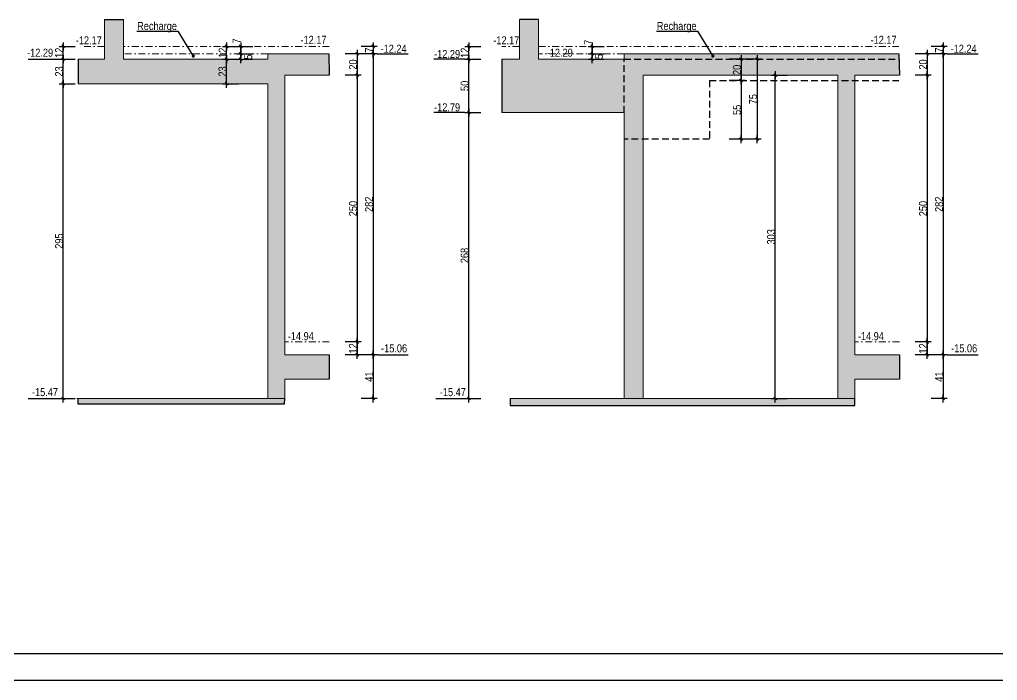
# Model space of a CAD drawing. Header units: millimetres. Extents: x -22 to 27383, y -3644 to 590.
# Drawn here: x 24017 to 25848, y -3610 to -2372 of the extents above; entities that cross this region are included whole.
import ezdxf

# ---------------------------------------------------------------- set-up
doc = ezdxf.new("R2010")
doc.units = ezdxf.units.MM
doc.linetypes.add('CACHEX2', pattern=[19.05, 12.7, -6.35])
doc.linetypes.add('TIRETPTX2', pattern=[50.8, 25.4, -12.7, 0, -12.7])
for name, color, linetype in [('01-Cad 1', 2, 'Continuous'), ('01_cote_gen', 4, 'Continuous'), ('01_murs_sup', 2, 'CACHEX2'), ('01_poch_BN', 9, 'Continuous'), ('01_texte', 230, 'Continuous'), ('AA_COTES', 2, 'Continuous')]:
    doc.layers.add(name, color=color, linetype=linetype)
doc.layers.add('01_murs_coup', color=5, linetype='Continuous', lineweight=60)
doc.layers.add('01_tram_axes', color=2, linetype='TIRETPTX2', lineweight=9)
doc.styles.add('Arial Narrow', font='ARIALN.TTF')
doc.styles.add('STYLE2', font='ARIALN.TTF')
doc.dimstyles.new('JB25', dxfattribs={"dimscale": 0.1, "dimtxt": 150, "dimasz": 15, "dimexe": 0.1, "dimexo": 0.1, "dimgap": 0.09, "dimtad": 1, "dimdec": 1, "dimlfac": 0.5, "dimdsep": 46, "dimtxsty": 'STYLE2', "dimblk1": 'BOND_G', "dimblk2": 'BOND_D', "dimsah": 1, "dimcen": 1.5, "dimdle": 0.01, "dimse1": 1, "dimse2": 1, "dimclrd": 4, "dimclre": 2, "dimclrt": 6, "dimazin": 2, "dimtfac": 2.333333, "dimtdec": 1, "dimtix": 1, "dimtmove": 2, "dimatfit": 3, "dimldrblk": 'BOND_G', "dimfxl": 1, "dimtolj": 1, "dimtzin": 0, "dimarcsym": 0})

# ---------------------------------------------------------------- blocks, each defined once
blk = doc.blocks.new('BOND_G')
at = {"layer": 'AA_COTES', "color": 0}
for p, q in [((0, -5), (0, 15)), ((5, 0), (-5, 0)), ((1.8, 1.8), (-1.8, -1.8))]:
    blk.add_line(p, q, dxfattribs=at)
blk = doc.blocks.new('BOND_D')
at = {"layer": 'AA_COTES', "color": 0}
for p, q in [((5, 0), (-5, 0)), ((-1.8, -1.8), (1.8, 1.8)), ((0, 5), (0, -15))]:
    blk.add_line(p, q, dxfattribs=at)
blk = doc.blocks.new('*D2623')
at = {"layer": '01_cote_gen', "color": 4, "lineweight": -2, "transparency": 16777216}
blk.add_line((24648.9, -2437.6), (24648.9, -2474.6), dxfattribs=at)
at = {"layer": 'Defpoints', "color": 0, "transparency": 16777216}
for p in [(24625.5, -2436.1), (24612.2, -2476.1), (24648.9, -2476.1)]:
    blk.add_point(p, dxfattribs=at)
at = {"layer": '01_cote_gen', "color": 4, "lineweight": -2, "transparency": 16777216, "xscale": 1.5, "yscale": 1.5, "zscale": 1.5}
for name, p, rotation in [('BOND_G', (24648.9, -2436.1), 90), ('BOND_D', (24648.9, -2476.1), 270)]:
    blk.add_blockref(name, p, dxfattribs=dict(at, rotation=rotation))
at = {"layer": '01_cote_gen', "color": 6, "transparency": 16777216, "insert": (24641.2, -2456.1), "char_height": 15, "attachment_point": 5, "rotation": 90, "style": 'STYLE2'}
blk.add_mtext('\\A1;20', dxfattribs=at)
blk = doc.blocks.new('*D2624')
at = {"layer": '01_cote_gen', "color": 4, "lineweight": -2, "transparency": 16777216}
blk.add_line((24678.9, -2437.6), (24678.9, -2998.6), dxfattribs=at)
at = {"layer": 'Defpoints', "color": 0, "transparency": 16777216}
for p in [(24664.1, -2436.1), (24664.1, -3000.1), (24678.9, -3000.1)]:
    blk.add_point(p, dxfattribs=at)
at = {"layer": '01_cote_gen', "color": 4, "lineweight": -2, "transparency": 16777216, "xscale": 1.5, "yscale": 1.5, "zscale": 1.5}
for name, p, rotation in [('BOND_G', (24678.9, -2436.1), 90), ('BOND_D', (24678.9, -3000.1), 270)]:
    blk.add_blockref(name, p, dxfattribs=dict(at, rotation=rotation))
at = {"layer": '01_cote_gen', "color": 6, "transparency": 16777216, "insert": (24671.2, -2718.1), "char_height": 15, "attachment_point": 5, "rotation": 90, "style": 'STYLE2'}
blk.add_mtext('\\A1;282', dxfattribs=at)
blk = doc.blocks.new('*D2625')
at = {"layer": '01_cote_gen', "color": 4, "lineweight": -2, "transparency": 16777216}
blk.add_line((24648.9, -2477.6), (24648.9, -2974.6), dxfattribs=at)
at = {"layer": 'Defpoints', "color": 0, "transparency": 16777216}
for p in [(24641.4, -2476.1), (24625.7, -2976.1), (24648.9, -2976.1)]:
    blk.add_point(p, dxfattribs=at)
at = {"layer": '01_cote_gen', "color": 4, "lineweight": -2, "transparency": 16777216, "xscale": 1.5, "yscale": 1.5, "zscale": 1.5}
for name, p, rotation in [('BOND_G', (24648.9, -2476.1), 90), ('BOND_D', (24648.9, -2976.1), 270)]:
    blk.add_blockref(name, p, dxfattribs=dict(at, rotation=rotation))
at = {"layer": '01_cote_gen', "color": 6, "transparency": 16777216, "insert": (24641.2, -2726.1), "char_height": 15, "attachment_point": 5, "rotation": 90, "style": 'STYLE2'}
blk.add_mtext('\\A1;250', dxfattribs=at)
blk = doc.blocks.new('*D2626')
at = {"layer": '01_cote_gen', "color": 4, "lineweight": -2, "transparency": 16777216}
blk.add_line((24648.9, -2977.6), (24648.9, -2998.6), dxfattribs=at)
at = {"layer": 'Defpoints', "color": 0, "transparency": 16777216}
for p in [(24641.4, -2976.1), (24641.4, -3000.1), (24648.9, -3000.1)]:
    blk.add_point(p, dxfattribs=at)
at = {"layer": '01_cote_gen', "color": 4, "lineweight": -2, "transparency": 16777216, "xscale": 1.5, "yscale": 1.5, "zscale": 1.5}
for name, p, rotation in [('BOND_G', (24648.9, -2976.1), 90), ('BOND_D', (24648.9, -3000.1), 270)]:
    blk.add_blockref(name, p, dxfattribs=dict(at, rotation=rotation))
at = {"layer": '01_cote_gen', "color": 6, "transparency": 16777216, "insert": (24641.3, -2988.1), "char_height": 15, "attachment_point": 5, "rotation": 90, "style": 'STYLE2'}
blk.add_mtext('\\A1;12', dxfattribs=at)
blk = doc.blocks.new('*D2627')
at = {"layer": '01_cote_gen', "color": 4, "lineweight": -2, "transparency": 16777216}
blk.add_line((24098.2, -3080.6), (24098.2, -2493.6), dxfattribs=at)
at = {"layer": 'Defpoints', "color": 0, "transparency": 16777216}
for p in [(24098.2, -2492.1), (24126.6, -2492.1), (24123.9, -3082.1)]:
    blk.add_point(p, dxfattribs=at)
at = {"layer": '01_cote_gen', "color": 4, "lineweight": -2, "transparency": 16777216, "xscale": 1.5, "yscale": 1.5, "zscale": 1.5}
for name, p, rotation in [('BOND_D', (24098.2, -2492.1), 90), ('BOND_G', (24098.2, -3082.1), 270)]:
    blk.add_blockref(name, p, dxfattribs=dict(at, rotation=rotation))
at = {"layer": '01_cote_gen', "color": 6, "transparency": 16777216, "insert": (24090.6, -2787.1), "char_height": 15, "attachment_point": 5, "rotation": 90, "style": 'STYLE2'}
blk.add_mtext('\\A1;295', dxfattribs=at)
blk = doc.blocks.new('*D2628')
at = {"layer": '01_cote_gen', "color": 4, "lineweight": -2, "transparency": 16777216}
blk.add_line((24098.2, -2490.6), (24098.2, -2447.6), dxfattribs=at)
at = {"layer": 'Defpoints', "color": 0, "transparency": 16777216}
for p in [(24098.2, -2446.1), (24175.3, -2446.1), (24175.3, -2492.1)]:
    blk.add_point(p, dxfattribs=at)
at = {"layer": '01_cote_gen', "color": 4, "lineweight": -2, "transparency": 16777216, "xscale": 1.5, "yscale": 1.5, "zscale": 1.5}
for name, p, rotation in [('BOND_D', (24098.2, -2446.1), 90), ('BOND_G', (24098.2, -2492.1), 270)]:
    blk.add_blockref(name, p, dxfattribs=dict(at, rotation=rotation))
at = {"layer": '01_cote_gen', "color": 6, "transparency": 16777216, "insert": (24090.6, -2469.1), "char_height": 15, "attachment_point": 5, "rotation": 90, "style": 'STYLE2'}
blk.add_mtext('\\A1;23', dxfattribs=at)
blk = doc.blocks.new('*D2629')
at = {"layer": '01_cote_gen', "color": 4, "lineweight": -2, "transparency": 16777216}
blk.add_line((24098.2, -2444.6), (24098.2, -2423.6), dxfattribs=at)
at = {"layer": 'Defpoints', "color": 0, "transparency": 16777216}
for p in [(24098.2, -2422.1), (24151.1, -2422.1), (24151.1, -2446.1)]:
    blk.add_point(p, dxfattribs=at)
at = {"layer": '01_cote_gen', "color": 4, "lineweight": -2, "transparency": 16777216, "xscale": 1.5, "yscale": 1.5, "zscale": 1.5}
for name, p, rotation in [('BOND_D', (24098.2, -2422.1), 90), ('BOND_G', (24098.2, -2446.1), 270)]:
    blk.add_blockref(name, p, dxfattribs=dict(at, rotation=rotation))
at = {"layer": '01_cote_gen', "color": 6, "transparency": 16777216, "insert": (24090.7, -2434.1), "char_height": 15, "attachment_point": 5, "rotation": 90, "style": 'STYLE2'}
blk.add_mtext('\\A1;12', dxfattribs=at)
blk = doc.blocks.new('*D2630')
at = {"layer": '01_cote_gen', "color": 4, "lineweight": -2, "transparency": 16777216}
blk.add_line((24678.9, -2423.6), (24678.9, -2434.6), dxfattribs=at)
at = {"layer": 'Defpoints', "color": 0, "transparency": 16777216}
for p in [(24569.7, -2422.1), (24569.7, -2436.1), (24678.9, -2436.1)]:
    blk.add_point(p, dxfattribs=at)
at = {"layer": '01_cote_gen', "color": 4, "lineweight": -2, "transparency": 16777216, "xscale": 1.5, "yscale": 1.5, "zscale": 1.5}
for name, p, rotation in [('BOND_G', (24678.9, -2422.1), 90), ('BOND_D', (24678.9, -2436.1), 270)]:
    blk.add_blockref(name, p, dxfattribs=dict(at, rotation=rotation))
at = {"layer": '01_cote_gen', "color": 6, "transparency": 16777216, "insert": (24671.4, -2429.1), "char_height": 15, "attachment_point": 5, "rotation": 90, "style": 'STYLE2'}
blk.add_mtext('\\A1;7', dxfattribs=at)
blk = doc.blocks.new('*D2631')
at = {"layer": '01_cote_gen', "color": 4, "lineweight": -2, "transparency": 16777216}
blk.add_line((24678.9, -3001.6), (24678.9, -3080.6), dxfattribs=at)
at = {"layer": 'Defpoints', "color": 0, "transparency": 16777216}
for p in [(24555.2, -3000.1), (24513.5, -3082.1), (24678.9, -3082.1)]:
    blk.add_point(p, dxfattribs=at)
at = {"layer": '01_cote_gen', "color": 4, "lineweight": -2, "transparency": 16777216, "xscale": 1.5, "yscale": 1.5, "zscale": 1.5}
for name, p, rotation in [('BOND_G', (24678.9, -3000.1), 90), ('BOND_D', (24678.9, -3082.1), 270)]:
    blk.add_blockref(name, p, dxfattribs=dict(at, rotation=rotation))
at = {"layer": '01_cote_gen', "color": 6, "transparency": 16777216, "insert": (24671.3, -3041.1), "char_height": 15, "attachment_point": 5, "rotation": 90, "style": 'STYLE2'}
blk.add_mtext('\\A1;41', dxfattribs=at)
blk = doc.blocks.new('*D2632')
at = {"layer": '01_cote_gen', "color": 4, "lineweight": -2, "transparency": 16777216}
blk.add_line((24404.5, -2490.6), (24404.5, -2447.6), dxfattribs=at)
at = {"layer": 'Defpoints', "color": 0, "transparency": 16777216}
for p in [(24404.5, -2446.1), (24430.9, -2446.1), (24457.2, -2492.1)]:
    blk.add_point(p, dxfattribs=at)
at = {"layer": '01_cote_gen', "color": 4, "lineweight": -2, "transparency": 16777216, "xscale": 1.5, "yscale": 1.5, "zscale": 1.5}
for name, p, rotation in [('BOND_D', (24404.5, -2446.1), 90), ('BOND_G', (24404.5, -2492.1), 270)]:
    blk.add_blockref(name, p, dxfattribs=dict(at, rotation=rotation))
at = {"layer": '01_cote_gen', "color": 6, "transparency": 16777216, "insert": (24396.8, -2469.1), "char_height": 15, "attachment_point": 5, "rotation": 90, "style": 'STYLE2'}
blk.add_mtext('\\A1;23', dxfattribs=at)
blk = doc.blocks.new('*D2633')
at = {"layer": '01_cote_gen', "color": 4, "lineweight": -2, "transparency": 16777216}
blk.add_line((24404.5, -2444.6), (24404.5, -2423.6), dxfattribs=at)
at = {"layer": 'Defpoints', "color": 0, "transparency": 16777216}
for p in [(24404.5, -2422.1), (24439, -2422.1), (24439, -2446.1)]:
    blk.add_point(p, dxfattribs=at)
at = {"layer": '01_cote_gen', "color": 4, "lineweight": -2, "transparency": 16777216, "xscale": 1.5, "yscale": 1.5, "zscale": 1.5}
for name, p, rotation in [('BOND_D', (24404.5, -2422.1), 90), ('BOND_G', (24404.5, -2446.1), 270)]:
    blk.add_blockref(name, p, dxfattribs=dict(at, rotation=rotation))
at = {"layer": '01_cote_gen', "color": 6, "transparency": 16777216, "insert": (24397, -2434.1), "char_height": 15, "attachment_point": 5, "rotation": 90, "style": 'STYLE2'}
blk.add_mtext('\\A1;12', dxfattribs=at)
blk = doc.blocks.new('*D2634')
at = {"layer": '01_cote_gen', "color": 4, "lineweight": -2, "transparency": 16777216}
blk.add_line((24430.9, -2444.6), (24430.9, -2437.6), dxfattribs=at)
at = {"layer": 'Defpoints', "color": 0, "transparency": 16777216}
for p in [(24430.9, -2436.1), (24447.1, -2436.1), (24447.1, -2446.1)]:
    blk.add_point(p, dxfattribs=at)
at = {"layer": '01_cote_gen', "color": 4, "lineweight": -2, "transparency": 16777216, "xscale": 1.5, "yscale": 1.5, "zscale": 1.5}
for name, p, rotation in [('BOND_D', (24430.9, -2436.1), 90), ('BOND_G', (24430.9, -2446.1), 270)]:
    blk.add_blockref(name, p, dxfattribs=dict(at, rotation=rotation))
at = {"layer": '01_cote_gen', "color": 6, "transparency": 16777216, "insert": (24445, -2441.8), "char_height": 15, "attachment_point": 5, "rotation": 90, "style": 'STYLE2'}
blk.add_mtext('\\A1;5', dxfattribs=at)
blk = doc.blocks.new('*D2635')
at = {"layer": '01_cote_gen', "color": 4, "lineweight": -2, "transparency": 16777216}
blk.add_line((24430.9, -2434.6), (24430.9, -2423.6), dxfattribs=at)
at = {"layer": 'Defpoints', "color": 0, "transparency": 16777216}
for p in [(24430.9, -2422.1), (24464.3, -2422.1), (24464.3, -2436.1)]:
    blk.add_point(p, dxfattribs=at)
at = {"layer": '01_cote_gen', "color": 4, "lineweight": -2, "transparency": 16777216, "xscale": 1.5, "yscale": 1.5, "zscale": 1.5}
for name, p, rotation in [('BOND_D', (24430.9, -2422.1), 90), ('BOND_G', (24430.9, -2436.1), 270)]:
    blk.add_blockref(name, p, dxfattribs=dict(at, rotation=rotation))
at = {"layer": '01_cote_gen', "color": 6, "transparency": 16777216, "insert": (24423.2, -2412.1), "char_height": 15, "attachment_point": 5, "rotation": 90, "style": 'STYLE2'}
blk.add_mtext('\\A1;7', dxfattribs=at)
blk = doc.blocks.new('*D2636')
at = {"layer": '01_cote_gen', "color": 4, "lineweight": -2, "transparency": 16777216}
blk.add_line((25716.8, -2437.6), (25716.8, -2474.6), dxfattribs=at)
at = {"layer": 'Defpoints', "color": 0, "transparency": 16777216}
for p in [(25693.4, -2436.1), (25680.1, -2476.1), (25716.8, -2476.1)]:
    blk.add_point(p, dxfattribs=at)
at = {"layer": '01_cote_gen', "color": 4, "lineweight": -2, "transparency": 16777216, "xscale": 1.5, "yscale": 1.5, "zscale": 1.5}
for name, p, rotation in [('BOND_G', (25716.8, -2436.1), 90), ('BOND_D', (25716.8, -2476.1), 270)]:
    blk.add_blockref(name, p, dxfattribs=dict(at, rotation=rotation))
at = {"layer": '01_cote_gen', "color": 6, "transparency": 16777216, "insert": (25709.1, -2456.1), "char_height": 15, "attachment_point": 5, "rotation": 90, "style": 'STYLE2'}
blk.add_mtext('\\A1;20', dxfattribs=at)
blk = doc.blocks.new('*D2637')
at = {"layer": '01_cote_gen', "color": 4, "lineweight": -2, "transparency": 16777216}
blk.add_line((25746.8, -2437.6), (25746.8, -2998.6), dxfattribs=at)
at = {"layer": 'Defpoints', "color": 0, "transparency": 16777216}
for p in [(25732, -2436.1), (25732, -3000.1), (25746.8, -3000.1)]:
    blk.add_point(p, dxfattribs=at)
at = {"layer": '01_cote_gen', "color": 4, "lineweight": -2, "transparency": 16777216, "xscale": 1.5, "yscale": 1.5, "zscale": 1.5}
for name, p, rotation in [('BOND_G', (25746.8, -2436.1), 90), ('BOND_D', (25746.8, -3000.1), 270)]:
    blk.add_blockref(name, p, dxfattribs=dict(at, rotation=rotation))
at = {"layer": '01_cote_gen', "color": 6, "transparency": 16777216, "insert": (25739.1, -2718.1), "char_height": 15, "attachment_point": 5, "rotation": 90, "style": 'STYLE2'}
blk.add_mtext('\\A1;282', dxfattribs=at)
blk = doc.blocks.new('*D2638')
at = {"layer": '01_cote_gen', "color": 4, "lineweight": -2, "transparency": 16777216}
blk.add_line((25716.8, -2477.6), (25716.8, -2974.6), dxfattribs=at)
at = {"layer": 'Defpoints', "color": 0, "transparency": 16777216}
for p in [(25709.3, -2476.1), (25693.5, -2976.1), (25716.8, -2976.1)]:
    blk.add_point(p, dxfattribs=at)
at = {"layer": '01_cote_gen', "color": 4, "lineweight": -2, "transparency": 16777216, "xscale": 1.5, "yscale": 1.5, "zscale": 1.5}
for name, p, rotation in [('BOND_G', (25716.8, -2476.1), 90), ('BOND_D', (25716.8, -2976.1), 270)]:
    blk.add_blockref(name, p, dxfattribs=dict(at, rotation=rotation))
at = {"layer": '01_cote_gen', "color": 6, "transparency": 16777216, "insert": (25709.1, -2726.1), "char_height": 15, "attachment_point": 5, "rotation": 90, "style": 'STYLE2'}
blk.add_mtext('\\A1;250', dxfattribs=at)
blk = doc.blocks.new('*D2639')
at = {"layer": '01_cote_gen', "color": 4, "lineweight": -2, "transparency": 16777216}
blk.add_line((25716.8, -2977.6), (25716.8, -2998.6), dxfattribs=at)
at = {"layer": 'Defpoints', "color": 0, "transparency": 16777216}
for p in [(25709.3, -2976.1), (25709.3, -3000.1), (25716.8, -3000.1)]:
    blk.add_point(p, dxfattribs=at)
at = {"layer": '01_cote_gen', "color": 4, "lineweight": -2, "transparency": 16777216, "xscale": 1.5, "yscale": 1.5, "zscale": 1.5}
for name, p, rotation in [('BOND_G', (25716.8, -2976.1), 90), ('BOND_D', (25716.8, -3000.1), 270)]:
    blk.add_blockref(name, p, dxfattribs=dict(at, rotation=rotation))
at = {"layer": '01_cote_gen', "color": 6, "transparency": 16777216, "insert": (25709.2, -2988.1), "char_height": 15, "attachment_point": 5, "rotation": 90, "style": 'STYLE2'}
blk.add_mtext('\\A1;12', dxfattribs=at)
blk = doc.blocks.new('*D2640')
at = {"layer": '01_cote_gen', "color": 4, "lineweight": -2, "transparency": 16777216}
blk.add_line((25746.8, -3001.6), (25746.8, -3080.6), dxfattribs=at)
at = {"layer": 'Defpoints', "color": 0, "transparency": 16777216}
for p in [(25623.1, -3000.1), (25581.4, -3082.1), (25746.8, -3082.1)]:
    blk.add_point(p, dxfattribs=at)
at = {"layer": '01_cote_gen', "color": 4, "lineweight": -2, "transparency": 16777216, "xscale": 1.5, "yscale": 1.5, "zscale": 1.5}
for name, p, rotation in [('BOND_G', (25746.8, -3000.1), 90), ('BOND_D', (25746.8, -3082.1), 270)]:
    blk.add_blockref(name, p, dxfattribs=dict(at, rotation=rotation))
at = {"layer": '01_cote_gen', "color": 6, "transparency": 16777216, "insert": (25739.2, -3041.1), "char_height": 15, "attachment_point": 5, "rotation": 90, "style": 'STYLE2'}
blk.add_mtext('\\A1;41', dxfattribs=at)
blk = doc.blocks.new('*D2641')
at = {"layer": '01_cote_gen', "color": 4, "lineweight": -2, "transparency": 16777216}
blk.add_line((24858.1, -2544.6), (24858.1, -2447.6), dxfattribs=at)
at = {"layer": 'Defpoints', "color": 0, "transparency": 16777216}
for p in [(24858.1, -2446.1), (24912.5, -2446.1), (24912.5, -2546.1)]:
    blk.add_point(p, dxfattribs=at)
at = {"layer": '01_cote_gen', "color": 4, "lineweight": -2, "transparency": 16777216, "xscale": 1.5, "yscale": 1.5, "zscale": 1.5}
for name, p, rotation in [('BOND_D', (24858.1, -2446.1), 90), ('BOND_G', (24858.1, -2546.1), 270)]:
    blk.add_blockref(name, p, dxfattribs=dict(at, rotation=rotation))
at = {"layer": '01_cote_gen', "color": 6, "transparency": 16777216, "insert": (24850.4, -2496.1), "char_height": 15, "attachment_point": 5, "rotation": 90, "style": 'STYLE2'}
blk.add_mtext('\\A1;50', dxfattribs=at)
blk = doc.blocks.new('*D2642')
at = {"layer": '01_cote_gen', "color": 4, "lineweight": -2, "transparency": 16777216}
blk.add_line((24858.1, -2444.6), (24858.1, -2423.6), dxfattribs=at)
at = {"layer": 'Defpoints', "color": 0, "transparency": 16777216}
for p in [(24858.1, -2422.1), (24905, -2422.1), (24905, -2446.1)]:
    blk.add_point(p, dxfattribs=at)
at = {"layer": '01_cote_gen', "color": 4, "lineweight": -2, "transparency": 16777216, "xscale": 1.5, "yscale": 1.5, "zscale": 1.5}
for name, p, rotation in [('BOND_D', (24858.1, -2422.1), 90), ('BOND_G', (24858.1, -2446.1), 270)]:
    blk.add_blockref(name, p, dxfattribs=dict(at, rotation=rotation))
at = {"layer": '01_cote_gen', "color": 6, "transparency": 16777216, "insert": (24850.5, -2434.1), "char_height": 15, "attachment_point": 5, "rotation": 90, "style": 'STYLE2'}
blk.add_mtext('\\A1;12', dxfattribs=at)
blk = doc.blocks.new('*D2643')
at = {"layer": '01_cote_gen', "color": 4, "lineweight": -2, "transparency": 16777216}
blk.add_line((24858.1, -3080.6), (24858.1, -2547.6), dxfattribs=at)
at = {"layer": 'Defpoints', "color": 0, "transparency": 16777216}
for p in [(24858.1, -2546.1), (24912.5, -2546.1), (24935.7, -3082.1)]:
    blk.add_point(p, dxfattribs=at)
at = {"layer": '01_cote_gen', "color": 4, "lineweight": -2, "transparency": 16777216, "xscale": 1.5, "yscale": 1.5, "zscale": 1.5}
for name, p, rotation in [('BOND_D', (24858.1, -2546.1), 90), ('BOND_G', (24858.1, -3082.1), 270)]:
    blk.add_blockref(name, p, dxfattribs=dict(at, rotation=rotation))
at = {"layer": '01_cote_gen', "color": 6, "transparency": 16777216, "insert": (24850.4, -2814.1), "char_height": 15, "attachment_point": 5, "rotation": 90, "style": 'STYLE2'}
blk.add_mtext('\\A1;268', dxfattribs=at)
blk = doc.blocks.new('*D2644')
at = {"layer": '01_cote_gen', "color": 4, "lineweight": -2, "transparency": 16777216}
blk.add_line((25368.2, -2447.6), (25368.2, -2484.6), dxfattribs=at)
at = {"layer": 'Defpoints', "color": 0, "transparency": 16777216}
for p in [(25472.3, -2446.1), (25368.2, -2486.1), (25368.2, -2486.1)]:
    blk.add_point(p, dxfattribs=at)
at = {"layer": '01_cote_gen', "color": 4, "lineweight": -2, "transparency": 16777216, "xscale": 1.5, "yscale": 1.5, "zscale": 1.5}
for name, p, rotation in [('BOND_G', (25368.2, -2446.1), 90), ('BOND_D', (25368.2, -2486.1), 270)]:
    blk.add_blockref(name, p, dxfattribs=dict(at, rotation=rotation))
at = {"layer": '01_cote_gen', "color": 6, "transparency": 16777216, "insert": (25360.5, -2466.1), "char_height": 15, "attachment_point": 5, "rotation": 90, "style": 'STYLE2'}
blk.add_mtext('\\A1;20', dxfattribs=at)
blk = doc.blocks.new('*D2645')
at = {"layer": '01_cote_gen', "color": 4, "lineweight": -2, "transparency": 16777216}
blk.add_line((25368.2, -2487.6), (25368.2, -2594.6), dxfattribs=at)
at = {"layer": 'Defpoints', "color": 0, "transparency": 16777216}
for p in [(25345.7, -2486.1), (25308.9, -2596.1), (25368.2, -2596.1)]:
    blk.add_point(p, dxfattribs=at)
at = {"layer": '01_cote_gen', "color": 4, "lineweight": -2, "transparency": 16777216, "xscale": 1.5, "yscale": 1.5, "zscale": 1.5}
for name, p, rotation in [('BOND_G', (25368.2, -2486.1), 90), ('BOND_D', (25368.2, -2596.1), 270)]:
    blk.add_blockref(name, p, dxfattribs=dict(at, rotation=rotation))
at = {"layer": '01_cote_gen', "color": 6, "transparency": 16777216, "insert": (25360.5, -2541.1), "char_height": 15, "attachment_point": 5, "rotation": 90, "style": 'STYLE2'}
blk.add_mtext('\\A1;55', dxfattribs=at)
blk = doc.blocks.new('*D2646')
at = {"layer": '01_cote_gen', "color": 4, "lineweight": -2, "transparency": 16777216}
blk.add_line((25398.2, -2447.6), (25398.2, -2594.6), dxfattribs=at)
at = {"layer": 'Defpoints', "color": 0, "transparency": 16777216}
for p in [(25406.3, -2446.1), (25375.7, -2596.1), (25398.2, -2596.1)]:
    blk.add_point(p, dxfattribs=at)
at = {"layer": '01_cote_gen', "color": 4, "lineweight": -2, "transparency": 16777216, "xscale": 1.5, "yscale": 1.5, "zscale": 1.5}
for name, p, rotation in [('BOND_G', (25398.2, -2446.1), 90), ('BOND_D', (25398.2, -2596.1), 270)]:
    blk.add_blockref(name, p, dxfattribs=dict(at, rotation=rotation))
at = {"layer": '01_cote_gen', "color": 6, "transparency": 16777216, "insert": (25390.6, -2521.1), "char_height": 15, "attachment_point": 5, "rotation": 90, "style": 'STYLE2'}
blk.add_mtext('\\A1;75', dxfattribs=at)
blk = doc.blocks.new('*D2647')
at = {"layer": '01_cote_gen', "color": 4, "lineweight": -2, "transparency": 16777216}
blk.add_line((25089.3, -2444.6), (25089.3, -2437.6), dxfattribs=at)
at = {"layer": 'Defpoints', "color": 0, "transparency": 16777216}
for p in [(25089.3, -2436.1), (25105.7, -2436.1), (25105.7, -2446.1)]:
    blk.add_point(p, dxfattribs=at)
at = {"layer": '01_cote_gen', "color": 4, "lineweight": -2, "transparency": 16777216, "xscale": 1.5, "yscale": 1.5, "zscale": 1.5}
for name, p, rotation in [('BOND_D', (25089.3, -2436.1), 90), ('BOND_G', (25089.3, -2446.1), 270)]:
    blk.add_blockref(name, p, dxfattribs=dict(at, rotation=rotation))
at = {"layer": '01_cote_gen', "color": 6, "transparency": 16777216, "insert": (25102, -2441.1), "char_height": 15, "attachment_point": 5, "rotation": 90, "style": 'STYLE2'}
blk.add_mtext('\\A1;5', dxfattribs=at)
blk = doc.blocks.new('*D2648')
at = {"layer": '01_cote_gen', "color": 4, "lineweight": -2, "transparency": 16777216}
blk.add_line((25089.3, -2434.6), (25089.3, -2423.6), dxfattribs=at)
at = {"layer": 'Defpoints', "color": 0, "transparency": 16777216}
for p in [(25089.3, -2422.1), (25133.8, -2422.1), (25133.8, -2436.1)]:
    blk.add_point(p, dxfattribs=at)
at = {"layer": '01_cote_gen', "color": 4, "lineweight": -2, "transparency": 16777216, "xscale": 1.5, "yscale": 1.5, "zscale": 1.5}
for name, p, rotation in [('BOND_D', (25089.3, -2422.1), 90), ('BOND_G', (25089.3, -2436.1), 270)]:
    blk.add_blockref(name, p, dxfattribs=dict(at, rotation=rotation))
at = {"layer": '01_cote_gen', "color": 6, "transparency": 16777216, "insert": (25081.8, -2414.4), "char_height": 15, "attachment_point": 5, "rotation": 90, "style": 'STYLE2'}
blk.add_mtext('\\A1;7', dxfattribs=at)
blk = doc.blocks.new('*D2649')
at = {"layer": '01_cote_gen', "color": 4, "lineweight": -2, "transparency": 16777216}
blk.add_line((25432.2, -3080.6), (25432.2, -2477.6), dxfattribs=at)
at = {"layer": 'Defpoints', "color": 0, "transparency": 16777216}
for p in [(25416.2, -2476.1), (25432.2, -2476.1), (25503.2, -3082.1)]:
    blk.add_point(p, dxfattribs=at)
at = {"layer": '01_cote_gen', "color": 4, "lineweight": -2, "transparency": 16777216, "xscale": 1.5, "yscale": 1.5, "zscale": 1.5}
for name, p, rotation in [('BOND_D', (25432.2, -2476.1), 90), ('BOND_G', (25432.2, -3082.1), 270)]:
    blk.add_blockref(name, p, dxfattribs=dict(at, rotation=rotation))
at = {"layer": '01_cote_gen', "color": 6, "transparency": 16777216, "insert": (25424.5, -2779.1), "char_height": 15, "attachment_point": 5, "rotation": 90, "style": 'STYLE2'}
blk.add_mtext('\\A1;303', dxfattribs=at)
blk = doc.blocks.new('*D2650')
at = {"layer": '01_cote_gen', "color": 4, "lineweight": -2, "transparency": 16777216}
blk.add_line((25746.8, -2423.6), (25746.8, -2434.6), dxfattribs=at)
at = {"layer": 'Defpoints', "color": 0, "transparency": 16777216}
for p in [(25663.7, -2422.1), (25663.7, -2436.1), (25746.8, -2436.1)]:
    blk.add_point(p, dxfattribs=at)
at = {"layer": '01_cote_gen', "color": 4, "lineweight": -2, "transparency": 16777216, "xscale": 1.5, "yscale": 1.5, "zscale": 1.5}
for name, p, rotation in [('BOND_G', (25746.8, -2422.1), 90), ('BOND_D', (25746.8, -2436.1), 270)]:
    blk.add_blockref(name, p, dxfattribs=dict(at, rotation=rotation))
at = {"layer": '01_cote_gen', "color": 6, "transparency": 16777216, "insert": (25739.2, -2429.1), "char_height": 15, "attachment_point": 5, "rotation": 90, "style": 'STYLE2'}
blk.add_mtext('\\A1;7', dxfattribs=at)

msp = doc.modelspace()

# ---------------------------------------------------------------- hatches: boundary and pattern name
at = {"layer": '01_poch_BN'}
h = msp.add_hatch(color=256, dxfattribs=at)
h.dxf.hatch_style = 1
h.paths.add_polyline_path([(24595.76, -2436.07), (24481.52, -2436.07), (24481.52, -2446.07), (24211.52, -2446.07), (24211.52, -2371.83), (24175.52, -2371.83), (24175.52, -2446.07), (24126.59, -2446.07), (24126.59, -2492.07), (24481.52, -2492.07), (24481.52, -3082.07), (24513.52, -3082.07), (24513.52, -3046.07), (24596.79, -3046.07), (24596.79, -3000.07), (24513.52, -3000.07), (24513.52, -2476.07), (24596.79, -2476.07)])
h.paths.add_polyline_path([(24513.52, -3082.07), (24125.79, -3082.07), (24125.79, -3091.79), (24512.87, -3091.79)])
h = msp.add_hatch(color=256, dxfattribs=at)
h.dxf.hatch_style = 1
h.paths.add_polyline_path([(25148.95, -2446.07), (24988.95, -2446.07), (24988.95, -2371.83), (24952.95, -2371.83), (24952.95, -2446.07), (24920, -2446.07), (24920, -2546.07), (25148.95, -2546.07)])
h.paths.add_polyline_path([(25663.65, -2436.07), (25312.85, -2436.07), (25314.59, -2438.9, -0.5866954), (25316.88, -2440.18, -1), (25313.88, -2440.18, -0.2604814), (25314.59, -2438.9), (25312.85, -2436.07), (25148.95, -2436.07), (25148.95, -2446.07), (25663.91, -2446.07)])
h.paths.add_polyline_path([(25663.91, -2446.07), (25148.95, -2446.07), (25148.95, -2546.07), (25148.95, -2596.07), (25184.95, -2596.07), (25184.95, -2476.07), (25549.42, -2476.07), (25549.42, -2486.07), (25581.42, -2486.07), (25581.42, -2476.07), (25664.69, -2476.07)])
h.paths.add_polyline_path([(25581.42, -2486.07), (25549.42, -2486.07), (25549.42, -3082.07), (25581.42, -3082.07), (25581.42, -3046.07), (25664.69, -3046.07), (25664.69, -3000.07), (25581.42, -3000.07)])
h.paths.add_polyline_path([(25184.95, -2596.07), (25148.95, -2596.07), (25148.95, -3082.07), (25184.95, -3082.07)])
h.paths.add_polyline_path([(25581.42, -3082.07), (24935.68, -3082.07), (24935.68, -3095.04), (25581.42, -3095.04)])

# ---------------------------------------------------------------- linework, layer by layer
at = {"layer": '01-Cad 1'}
for p, q in [((26332.59, -3560.46), (21305.74, -3560.46)), ((26332.59, -3610.46), (21255.74, -3610.46))]:
    msp.add_line(p, q, dxfattribs=at)
at = {"layer": '01_murs_coup', "lineweight": 0}
for p, q in [((24175.52, -2446.07), (24175.52, -2371.83)), ((24211.52, -2446.07), (24211.52, -2371.83)), ((24952.95, -2371.83), (24952.95, -2446.07)), ((24988.95, -2371.83), (24988.95, -2446.07)), ((24481.52, -2436.07), (24595.76, -2436.07)), ((24481.52, -2436.07), (24481.52, -2446.07)), ((25148.95, -2436.07), (25663.65, -2436.07)), ((25148.95, -2436.07), (25148.95, -2446.07)), ((24175.52, -2446.07), (24126.59, -2446.07)), ((24481.52, -2446.07), (24211.52, -2446.07)), ((24952.95, -2446.07), (24920, -2446.07)), ((25148.95, -2446.07), (24988.95, -2446.07)), ((24596.79, -2476.07), (24513.52, -2476.07)), ((24513.52, -3000.07), (24513.52, -2476.07)), ((25549.42, -2476.07), (25184.95, -2476.07)), ((25184.95, -2476.07), (25184.95, -3082.07)), ((25549.42, -3082.07), (25549.42, -2476.07)), ((25664.69, -2476.07), (25581.42, -2476.07)), ((25581.42, -3000.07), (25581.42, -2476.07)), ((24481.52, -2492.07), (24126.59, -2492.07)), ((24481.52, -3082.07), (24481.52, -2492.07)), ((25148.95, -2546.07), (24920, -2546.07)), ((25148.95, -2546.07), (25148.95, -3082.07)), ((24596.79, -3000.07), (24513.52, -3000.07)), ((25664.69, -3000.07), (25581.42, -3000.07)), ((24513.52, -3082.07), (24513.52, -3046.07)), ((24596.79, -3046.07), (24513.52, -3046.07)), ((25664.69, -3046.07), (25581.42, -3046.07)), ((25581.42, -3082.07), (25581.42, -3046.07)), ((24513.52, -3082.07), (24123.9, -3082.07)), ((25581.42, -3082.07), (24935.68, -3082.07))]:
    msp.add_line(p, q, dxfattribs=at)
at = {"layer": '01_murs_sup'}
for p, q in [((25148.95, -2446.07), (25663.91, -2446.07)), ((25148.95, -2546.07), (25148.95, -2446.07)), ((25308.95, -2486.07), (25308.95, -2596.07)), ((25308.95, -2486.07), (25663.91, -2486.07)), ((25308.95, -2596.07), (25148.95, -2596.07))]:
    msp.add_line(p, q, dxfattribs=at)
at = {"layer": '01_poch_BN'}
for p, q in [((24175.52, -2371.83), (24211.52, -2371.83)), ((24988.95, -2371.83), (24952.95, -2371.83)), ((24595.76, -2436.07), (24596.79, -2476.07)), ((25663.65, -2436.07), (25664.69, -2476.07)), ((24126.59, -2446.07), (24126.59, -2492.07)), ((24920, -2446.07), (24920, -2546.07)), ((24596.79, -3000.07), (24596.79, -3046.07)), ((25664.69, -3000.07), (25664.69, -3046.07)), ((24125.79, -3082.07), (24125.79, -3091.79)), ((24125.79, -3091.79), (24512.87, -3091.79)), ((24512.87, -3091.79), (24513.52, -3082.07)), ((24935.68, -3082.07), (24935.68, -3095.04)), ((24935.68, -3095.04), (25581.42, -3095.04)), ((25581.42, -3095.04), (25581.42, -3082.07))]:
    msp.add_line(p, q, dxfattribs=at)
at = {"layer": '01_texte'}
for p, q in [((24236.1, -2393.73), (24313.35, -2393.69)), ((24313.35, -2393.69), (24341.95, -2440.18)), ((25209.53, -2393.73), (25286.78, -2393.69)), ((25286.78, -2393.69), (25315.38, -2440.18)), ((24686.36, -2436.07), (24744.69, -2436.07)), ((25754.26, -2436.07), (25812.58, -2436.07)), ((24032.41, -2446.07), (24090.74, -2446.07)), ((24850.56, -2446.07), (24792.83, -2446.07)), ((24850.56, -2546.07), (24792.83, -2546.07)), ((24686.36, -3000.07), (24744.69, -3000.07)), ((25754.26, -3000.07), (25812.58, -3000.07)), ((24032.41, -3082.07), (24090.74, -3082.07)), ((24796.43, -3082.07), (24854.75, -3082.07))]:
    msp.add_line(p, q, dxfattribs=at)
at = {"layer": '01_texte', "const_width": 3}
for points in [[(24340.45, -2440.18, 1), (24343.45, -2440.18, 1)], [(25313.88, -2440.18, 1), (25316.88, -2440.18, 1)]]:
    msp.add_lwpolyline(points, format="xyb", close=True, dxfattribs=at)
at = {"layer": '01_tram_axes', "ltscale": 0.5}
for p, q in [((24175.52, -2422.07), (24127.18, -2422.07)), ((24596.79, -2422.07), (24211.52, -2422.07)), ((24481.52, -2436.07), (24211.52, -2436.07)), ((24952.95, -2422.07), (24920, -2422.07)), ((24988.95, -2422.07), (25663.65, -2422.07)), ((25148.95, -2436.07), (24988.95, -2436.07)), ((24596.79, -2976.07), (24513.52, -2976.07)), ((25664.69, -2976.07), (25581.42, -2976.07))]:
    msp.add_line(p, q, dxfattribs=at)

# ---------------------------------------------------------------- texts
at = {"layer": '01_texte', "style": 'Arial Narrow'}
for s, p in [('Recharge', (24236.92, -2391.41)), ('Recharge', (25210.34, -2391.41)), ('-12.17', (24121.94, -2418.23)), ('-12.17', (24542.81, -2417.34)), ('-12.17', (24903.98, -2418.23)), ('-12.17', (25610.7, -2417.34)), ('-12.29', (24030.74, -2441.52)), ('-12.24', (24692.84, -2434.03)), ('-12.29', (24793.15, -2443.84)), ('-12.29', (25004.16, -2441.52)), ('-12.24', (25760.74, -2434.03)), ('-12.79', (24793.15, -2543.84)), ('-14.94', (24519.04, -2972.68)), ('-14.94', (25586.93, -2972.68)), ('-15.06', (24693.8, -2995.52)), ('-15.06', (25761.7, -2995.52)), ('-15.47', (24039.86, -3077.52)), ('-15.47', (24803.87, -3077.52))]:
    msp.add_text(s, height=15, dxfattribs=at).set_placement(p)

# ---------------------------------------------------------------- dimensions: what is measured, and where the dimension line sits
at = {"layer": '01_cote_gen'}
for base, p1, p2, picture, middle in [((24098.24, -2422.07), (24151.05, -2446.07), (24151.05, -2422.07), '*D2629', (24090.7, -2434.07)), ((24404.51, -2422.07), (24438.97, -2446.07), (24438.97, -2422.07), '*D2633', (24396.97, -2434.07)), ((24678.86, -2436.07), (24569.69, -2422.07), (24569.69, -2436.07), '*D2630', (24671.35, -2429.07)), ((24858.06, -2422.07), (24904.98, -2446.07), (24904.98, -2422.07), '*D2642', (24850.52, -2434.07)), ((25746.76, -2436.07), (25663.65, -2422.07), (25663.65, -2436.07), '*D2650', (25739.25, -2429.07)), ((24648.87, -2476.07), (24625.47, -2436.07), (24612.16, -2476.07), '*D2623', (24641.2, -2456.07)), ((24678.86, -3000.07), (24664.15, -2436.07), (24664.15, -3000.07), '*D2624', (24671.19, -2718.07)), ((25716.77, -2476.07), (25693.36, -2436.07), (25680.05, -2476.07), '*D2636', (25709.1, -2456.07)), ((25746.76, -3000.07), (25732.04, -2436.07), (25732.04, -3000.07), '*D2637', (25739.09, -2718.07)), ((24098.24, -2446.07), (24175.29, -2492.07), (24175.29, -2446.07), '*D2628', (24090.57, -2469.07)), ((24404.51, -2446.07), (24457.2, -2492.07), (24430.86, -2446.07), '*D2632', (24396.84, -2469.07)), ((24858.06, -2446.07), (24912.46, -2546.07), (24912.46, -2446.07), '*D2641', (24850.39, -2496.07)), ((25368.19, -2486.07), (25472.29, -2446.07), (25368.19, -2486.07), '*D2644', (25360.52, -2466.07)), ((25398.21, -2596.07), (25406.3, -2446.07), (25375.69, -2596.07), '*D2646', (25390.57, -2521.07)), ((24648.87, -2976.07), (24641.37, -2476.07), (24625.65, -2976.07), '*D2625', (24641.2, -2726.07)), ((25432.22, -2476.07), (25503.17, -3082.07), (25416.2, -2476.07), '*D2649', (25424.55, -2779.07)), ((25716.77, -2976.07), (25709.27, -2476.07), (25693.55, -2976.07), '*D2638', (25709.1, -2726.07)), ((24098.24, -2492.07), (24123.9, -3082.07), (24126.59, -2492.07), '*D2627', (24090.57, -2787.07)), ((25368.19, -2596.07), (25345.69, -2486.07), (25308.95, -2596.07), '*D2645', (25360.55, -2541.07)), ((24858.06, -2546.07), (24935.68, -3082.07), (24912.46, -2546.07), '*D2643', (24850.39, -2814.07)), ((24648.87, -3000.07), (24641.37, -2976.07), (24641.37, -3000.07), '*D2626', (24641.33, -2988.07)), ((25716.77, -3000.07), (25709.27, -2976.07), (25709.27, -3000.07), '*D2639', (25709.23, -2988.07)), ((24678.86, -3082.07), (24555.16, -3000.07), (24513.52, -3082.07), '*D2631', (24671.32, -3041.07)), ((25746.76, -3082.07), (25623.05, -3000.07), (25581.42, -3082.07), '*D2640', (25739.22, -3041.07))]:
    dim = msp.add_linear_dim(base=base, p1=p1, p2=p2, angle=90, dimstyle='JB25', dxfattribs=at)
    dim.commit()
    dim.dimension.update_dxf_attribs({"geometry": picture, "text_midpoint": middle})
for base, p1, p2, picture, middle in [((24430.86, -2422.07), (24464.3, -2436.07), (24464.3, -2422.07), '*D2635', (24423.18, -2412.14)), ((25089.28, -2422.07), (25133.82, -2436.07), (25133.82, -2422.07), '*D2648', (25081.77, -2414.37)), ((24430.86, -2436.07), (24447.07, -2446.07), (24447.07, -2436.07), '*D2634', (24444.96, -2441.76)), ((25089.28, -2436.07), (25105.74, -2446.07), (25105.74, -2436.07), '*D2647', (25102.03, -2441.07))]:
    dim = msp.add_linear_dim(base=base, p1=p1, p2=p2, angle=90, dimstyle='JB25', dxfattribs=at)
    dim.commit()
    dim.dimension.update_dxf_attribs({"geometry": picture, "text_midpoint": middle, "dimtype": 160})

doc.saveas('drawing.dxf')
